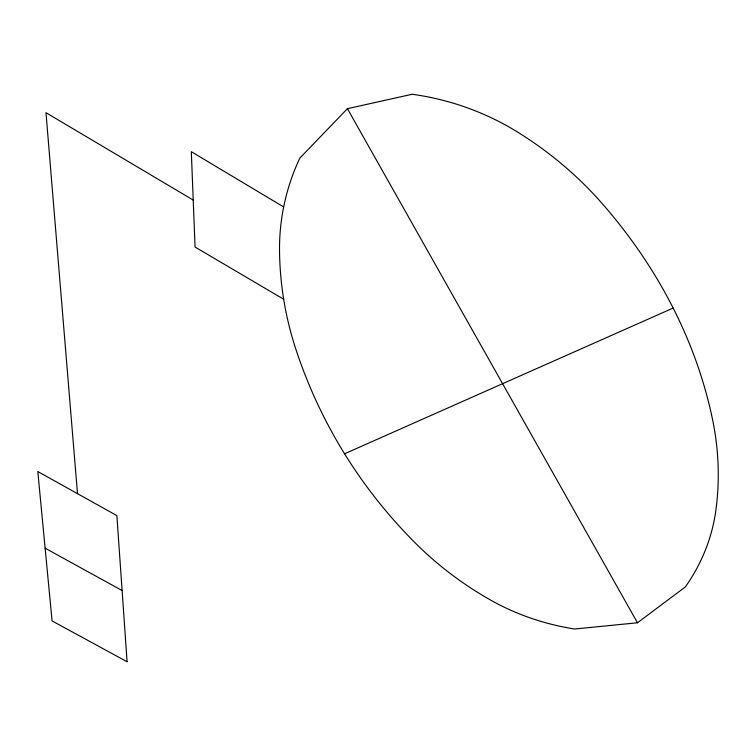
<?xml version="1.0" encoding="UTF-8"?>
<svg xmlns="http://www.w3.org/2000/svg" width="756" height="756" viewBox="0 0 756 756"><rect width="100%" height="100%" fill="white"/><g stroke="black" fill="none" stroke-linecap="round" stroke-linejoin="round"><path stroke-width="1.13" d="M347.42 108.684L299.763 158.184A242.941 225.978 -2 0 0 279.531 251.304A392.931 357.04 -14.4 0 0 295.483 348.034A644.027 559.875 -26.5 0 0 415.431 543.139A386.297 342.033 -12 0 0 489.623 599.527A233.472 203.099 -3.2 0 0 574.579 629.011L637.488 622.774L685.361 586.902A224.4 193.697 5.1 0 0 715.866 510.281A347.751 301.493 12.5 0 0 712.615 419.863A515.734 437.129 20.9 0 0 601.492 202.778A354.101 312.975 16.1 0 0 517.709 132.158A247.562 225.553 13.2 0 0 412.152 94.264L347.42 108.684L637.488 622.774M344.566 453.78L673.161 308.051M45.124 548.166L122.113 590.559M283.67 299.225L195.057 247.042L191.315 151.701L283.67 206.955M193.215 200.075L45.984 112.691L77.499 493.659M127.084 661.736L52.079 620.941L37.8 471.517L116.878 515.62L127.084 661.736"/></g></svg>
